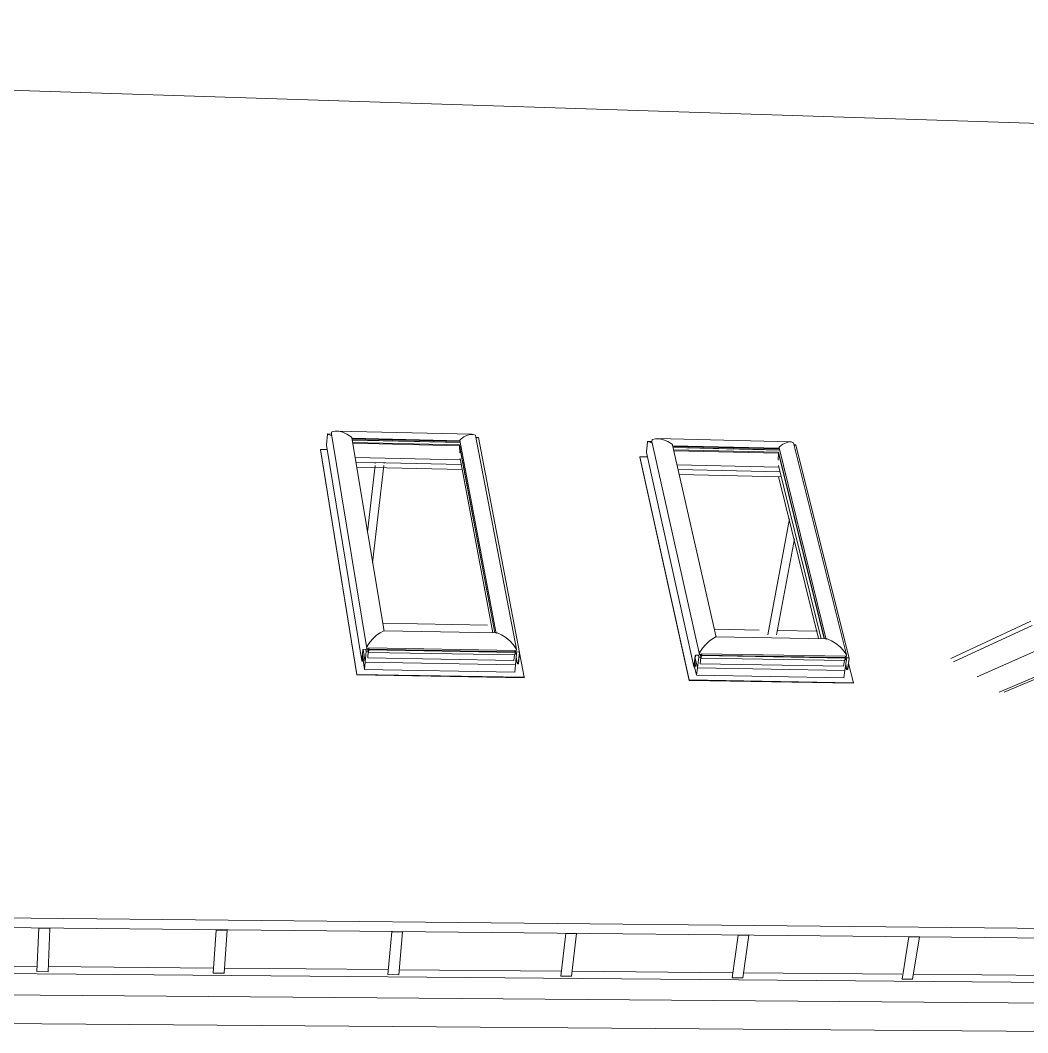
# Model space of a CAD drawing. Header units: inches. Extents: x 205 to 211, y -138 to -29.
# Drawn here: x 208.6042 to 208.7882, y -72.894 to -72.7092 of the extents above; entities that cross this region are included whole.
import ezdxf

# ---------------------------------------------------------------- set-up
doc = ezdxf.new("R2010")
doc.units = ezdxf.units.IN
doc.header["$MEASUREMENT"] = 0
for name, color, linetype, lineweight in [('A-GLAZ', 151, 'Continuous', 13), ('A-ROOF', 132, 'Continuous', 13), ('A-ROOF-OTLN', 132, 'Continuous', 9), ('A-WALL', 113, 'Continuous', 13), ('A-WALL-PATT', 111, 'Continuous', 13), ('I-WALL', 2, 'Continuous', 13), ('S-BEAM', 12, 'Continuous', 9)]:
    doc.layers.add(name, color=color, linetype=linetype, lineweight=lineweight)

# ---------------------------------------------------------------- blocks, each defined once
blk = doc.blocks.new('FP_116-160')
at = {"layer": 'A-WALL-PATT', "lineweight": 9}
for p, q in [((71.37744, -72.88453), (71.91509, -72.88888)), ((71.37767, -72.89005), (71.91505, -72.89398))]:
    blk.add_line(p, q, dxfattribs=at)

msp = doc.modelspace()

# ---------------------------------------------------------------- linework, layer by layer
at = {"layer": 'A-GLAZ', "lineweight": 9}
for p, q in [((208.66029, -72.78475), (208.66014, -72.7867)), ((208.66034, -72.7847), (208.66104, -72.78472)), ((208.66109, -72.78502), (208.66039, -72.78471)), ((208.6874, -72.78533), (208.68782, -72.78534)), ((208.68742, -72.78553), (208.68778, -72.78535)), ((208.68785, -72.78537), (208.69537, -72.82459)), ((208.66014, -72.7867), (208.66014, -72.78672)), ((208.66658, -72.8261), (208.66014, -72.78672)), ((208.71876, -72.78611), (208.71853, -72.78805)), ((208.71882, -72.78607), (208.71954, -72.78608)), ((208.71961, -72.7864), (208.71886, -72.78608)), ((208.74549, -72.78669), (208.74582, -72.7867)), ((208.74551, -72.78685), (208.74579, -72.7867)), ((208.74585, -72.78672), (208.75559, -72.82564)), ((208.72722, -72.82716), (208.71853, -72.78808)), ((208.66674, -72.82411), (208.66658, -72.82608)), ((208.66662, -72.82608), (208.66678, -72.82411)), ((208.66786, -72.82394), (208.66684, -72.82402)), ((208.66684, -72.82406), (208.66786, -72.82398)), ((208.69529, -72.82452), (208.69458, -72.82444)), ((208.69458, -72.82447), (208.69529, -72.82455)), ((208.69534, -72.82461), (208.69513, -72.82658)), ((208.69517, -72.82658), (208.69538, -72.82461)), ((208.6667, -72.82508), (208.66683, -72.8259)), ((208.66671, -72.82494), (208.66687, -72.82591)), ((208.66683, -72.8259), (208.66675, -72.8261)), ((208.66679, -72.82611), (208.66687, -72.82591)), ((208.66687, -72.82591), (208.66683, -72.8259)), ((208.69492, -72.82639), (208.69476, -72.82557)), ((208.69496, -72.82638), (208.69477, -72.82543)), ((208.69496, -72.82638), (208.69492, -72.82639)), ((208.69492, -72.82639), (208.69496, -72.8266)), ((208.695, -72.82659), (208.69496, -72.82638)), ((208.72747, -72.82517), (208.72722, -72.82713)), ((208.72726, -72.82713), (208.72751, -72.82517)), ((208.72736, -72.82638), (208.72748, -72.82694)), ((208.72737, -72.82628), (208.72752, -72.82695)), ((208.72863, -72.825), (208.72757, -72.82509)), ((208.72757, -72.82512), (208.72863, -72.82504)), ((208.75551, -72.82558), (208.75487, -72.8255)), ((208.75487, -72.82553), (208.75551, -72.82561)), ((208.75555, -72.82566), (208.75527, -72.82761)), ((208.75531, -72.82761), (208.75559, -72.82566)), ((208.72726, -72.82714), (208.72726, -72.82713)), ((208.72748, -72.82694), (208.72739, -72.82715)), ((208.72743, -72.82715), (208.72752, -72.82695)), ((208.72752, -72.82695), (208.72748, -72.82694)), ((208.7551, -72.82764), (208.75492, -72.82693)), ((208.75506, -72.82743), (208.75493, -72.82689)), ((208.7551, -72.82742), (208.75495, -72.82679)), ((208.7551, -72.82742), (208.75506, -72.82743)), ((208.75506, -72.82743), (208.7551, -72.82763)), ((208.75514, -72.82762), (208.7551, -72.82742)), ((208.75514, -72.82763), (208.75514, -72.82762))]:
    msp.add_line(p, q, dxfattribs=at)
at = {"layer": 'A-GLAZ'}
for p, q in [((208.66106, -72.78439), (208.66104, -72.78469)), ((208.66104, -72.78469), (208.66104, -72.78472)), ((208.66749, -72.82386), (208.66104, -72.78471)), ((208.66199, -72.78418), (208.6867, -72.78476)), ((208.66474, -72.78538), (208.67068, -72.82068)), ((208.66474, -72.78547), (208.68451, -72.78593)), ((208.68453, -72.78607), (208.66476, -72.78561)), ((208.68457, -72.78624), (208.66479, -72.78578)), ((208.68457, -72.78628), (208.6648, -72.78582)), ((208.68734, -72.78498), (208.69481, -72.82399)), ((208.71957, -72.78576), (208.71954, -72.78606)), ((208.72053, -72.78555), (208.74482, -72.78612)), ((208.65901, -72.78751), (208.659, -72.7876)), ((208.659, -72.7876), (208.66566, -72.82867)), ((208.66567, -72.82858), (208.65901, -72.78751)), ((208.65901, -72.78751), (208.66027, -72.78754)), ((208.68443, -72.7867), (208.66487, -72.78625)), ((208.68442, -72.78685), (208.6649, -72.7864)), ((208.68443, -72.7867), (208.68442, -72.78685)), ((208.69085, -72.821), (208.68442, -72.78685)), ((208.68442, -72.78685), (208.68444, -72.78814)), ((208.69088, -72.82101), (208.68443, -72.7867)), ((208.69113, -72.82111), (208.6845, -72.7859)), ((208.71954, -72.78606), (208.71954, -72.78608)), ((208.72823, -72.82493), (208.71954, -72.78608)), ((208.72333, -72.78673), (208.7313, -72.82177)), ((208.72335, -72.78684), (208.74277, -72.78729)), ((208.74278, -72.78742), (208.72338, -72.78697)), ((208.74282, -72.78759), (208.72342, -72.78714)), ((208.74283, -72.78763), (208.72342, -72.78718)), ((208.74265, -72.78805), (208.72352, -72.78761)), ((208.75138, -72.82221), (208.74275, -72.78726)), ((208.7454, -72.78633), (208.75507, -72.82503)), ((208.68454, -72.78943), (208.66533, -72.78899)), ((208.6905, -72.82099), (208.68453, -72.78916)), ((208.71734, -72.78885), (208.71733, -72.78894)), ((208.71733, -72.78894), (208.72633, -72.82969)), ((208.72634, -72.8296), (208.71734, -72.78885)), ((208.71734, -72.78885), (208.71872, -72.78888)), ((208.74263, -72.7882), (208.72356, -72.78776)), ((208.74263, -72.7882), (208.74259, -72.78947)), ((208.74265, -72.78805), (208.74263, -72.7882)), ((208.751, -72.82209), (208.74263, -72.7882)), ((208.75105, -72.82209), (208.74265, -72.78805)), ((208.68474, -72.7903), (208.66548, -72.78987)), ((208.68491, -72.79121), (208.66563, -72.79078)), ((208.74274, -72.79075), (208.72414, -72.79033)), ((208.74295, -72.79162), (208.72434, -72.7912)), ((208.75045, -72.82207), (208.74267, -72.79048)), ((208.74318, -72.79252), (208.72455, -72.7921)), ((208.67063, -72.82064), (208.69121, -72.82101)), ((208.73126, -72.82173), (208.75147, -72.82209)), ((208.66681, -72.82401), (208.6672, -72.82634)), ((208.6672, -72.82634), (208.66681, -72.82401)), ((208.66736, -72.82434), (208.6672, -72.82634)), ((208.66736, -72.82434), (208.66731, -72.82402)), ((208.66777, -72.82435), (208.66736, -72.82434)), ((208.66751, -72.82354), (208.66749, -72.82384)), ((208.66786, -72.8239), (208.66752, -72.82389)), ((208.66775, -72.82435), (208.66765, -72.82552)), ((208.66766, -72.82558), (208.66776, -72.82445)), ((208.66769, -72.82399), (208.66775, -72.82435)), ((208.66779, -72.82444), (208.66772, -72.82403)), ((208.66777, -72.82444), (208.66778, -72.82454)), ((208.66778, -72.82454), (208.66779, -72.82455)), ((208.6945, -72.82502), (208.66779, -72.82456)), ((208.66783, -72.82404), (208.6678, -72.82442)), ((208.6678, -72.82451), (208.66783, -72.82408)), ((208.66784, -72.82399), (208.69456, -72.82445)), ((208.66787, -72.82375), (208.66785, -72.82374)), ((208.66785, -72.82374), (208.66785, -72.82377)), ((208.66785, -72.82374), (208.69458, -72.82421)), ((208.66785, -72.82408), (208.66787, -72.82379)), ((208.66785, -72.82381), (208.66786, -72.82382)), ((208.66786, -72.82382), (208.66785, -72.82399)), ((208.69457, -72.82456), (208.66785, -72.82409)), ((208.69455, -72.82455), (208.69451, -72.82498)), ((208.6946, -72.82426), (208.69457, -72.82455)), ((208.69458, -72.82421), (208.6946, -72.82422)), ((208.69472, -72.82437), (208.69459, -72.82437)), ((208.69478, -72.82432), (208.69481, -72.82402)), ((208.69478, -72.82449), (208.69484, -72.82482)), ((208.69535, -72.82459), (208.69534, -72.82453)), ((208.72827, -72.82461), (208.72823, -72.82491)), ((208.6668, -72.82596), (208.66708, -72.8277)), ((208.6672, -72.82634), (208.66708, -72.8277)), ((208.6672, -72.82634), (208.69464, -72.82682)), ((208.69464, -72.82682), (208.6672, -72.82634)), ((208.66765, -72.82552), (208.66766, -72.82558)), ((208.69435, -72.82604), (208.66766, -72.82558)), ((208.69445, -72.82501), (208.69435, -72.82604)), ((208.69484, -72.82482), (208.69452, -72.82482)), ((208.69484, -72.82482), (208.69464, -72.82682)), ((208.69622, -72.82909), (208.69537, -72.82464)), ((208.72745, -72.82562), (208.72784, -72.82739)), ((208.72784, -72.82739), (208.72745, -72.82562)), ((208.72809, -72.82541), (208.72784, -72.82739)), ((208.72809, -72.82541), (208.72802, -72.82508)), ((208.7285, -72.82541), (208.72809, -72.82541)), ((208.72864, -72.82496), (208.72826, -72.82496)), ((208.72847, -72.82541), (208.72833, -72.82657)), ((208.72834, -72.82663), (208.72848, -72.82551)), ((208.72839, -72.82505), (208.72847, -72.82541)), ((208.72852, -72.8255), (208.72843, -72.8251)), ((208.72849, -72.8255), (208.72852, -72.8256)), ((208.72852, -72.8256), (208.72852, -72.82561)), ((208.75476, -72.82607), (208.72853, -72.82562)), ((208.72858, -72.82511), (208.72854, -72.82549)), ((208.72854, -72.82557), (208.72859, -72.82515)), ((208.72859, -72.82515), (208.72861, -72.82515)), ((208.7286, -72.82505), (208.75484, -72.82551)), ((208.72861, -72.82514), (208.72865, -72.82486)), ((208.72863, -72.82489), (208.72861, -72.82506)), ((208.75485, -72.82561), (208.72861, -72.82515)), ((208.72865, -72.82482), (208.72862, -72.8248)), ((208.72862, -72.8248), (208.72862, -72.82484)), ((208.72862, -72.8248), (208.75487, -72.82527)), ((208.72862, -72.82488), (208.72863, -72.82489)), ((208.75469, -72.82606), (208.75455, -72.82708)), ((208.75483, -72.82561), (208.75477, -72.82603)), ((208.75508, -72.82588), (208.75479, -72.82785)), ((208.75508, -72.82588), (208.75482, -72.82587)), ((208.7549, -72.82532), (208.75486, -72.8256)), ((208.75487, -72.82527), (208.75489, -72.82528)), ((208.75497, -72.82543), (208.75488, -72.82542)), ((208.755, -72.82555), (208.75508, -72.82588)), ((208.75503, -72.82538), (208.75507, -72.82508)), ((208.66708, -72.8277), (208.6945, -72.82816)), ((208.6945, -72.82816), (208.69464, -72.82682)), ((208.72733, -72.82718), (208.72767, -72.82872)), ((208.72784, -72.82739), (208.72767, -72.82872)), ((208.72784, -72.82739), (208.75479, -72.82785)), ((208.75479, -72.82785), (208.72784, -72.82739)), ((208.72833, -72.82657), (208.72834, -72.82663)), ((208.75455, -72.82708), (208.72834, -72.82663)), ((208.7546, -72.82918), (208.75479, -72.82785)), ((208.75634, -72.83011), (208.75546, -72.82657)), ((208.66567, -72.82858), (208.66566, -72.82867)), ((208.66566, -72.82867), (208.69621, -72.82919)), ((208.69622, -72.82909), (208.66567, -72.82858)), ((208.69621, -72.82919), (208.69622, -72.82909)), ((208.72634, -72.8296), (208.72633, -72.82969)), ((208.72633, -72.82969), (208.75633, -72.8302)), ((208.75634, -72.83011), (208.72634, -72.8296)), ((208.72767, -72.82872), (208.7546, -72.82918)), ((208.75633, -72.8302), (208.75634, -72.83011))]:
    msp.add_line(p, q, dxfattribs=at)
at = {"layer": 'A-GLAZ', "lineweight": 9}
for points in [[(208.66039, -72.78471, 0), (208.66036, -72.7847, 0), (208.66034, -72.7847, 0), (208.66032, -72.7847, 0), (208.6603, -72.78471, 0), (208.66029, -72.78473, 0), (208.66029, -72.78475, 0)], [(208.68778, -72.78535, 0), (208.6878, -72.78534, 0), (208.68782, -72.78534, 0)], [(208.68783, -72.78535, 0), (208.68784, -72.78536, 0), (208.68785, -72.78537, 0)], [(208.71886, -72.78608, 0), (208.71884, -72.78607, 0), (208.71881, -72.78607, 0), (208.71879, -72.78607, 0), (208.71877, -72.78608, 0), (208.71876, -72.78609, 0), (208.71876, -72.78611, 0)], [(208.74579, -72.7867, 0), (208.74581, -72.7867, 0), (208.74582, -72.7867, 0)], [(208.74583, -72.7867, 0), (208.74584, -72.78671, 0), (208.74585, -72.78672, 0)], [(208.71853, -72.78805, 0), (208.71853, -72.78807, 0), (208.71853, -72.78807, 0)], [(208.66684, -72.82402, 0), (208.66681, -72.82403, 0), (208.66679, -72.82404, 0), (208.66677, -72.82405, 0), (208.66676, -72.82407, 0), (208.66675, -72.82409, 0), (208.66674, -72.82411, 0)], [(208.66678, -72.82411, 0), (208.66678, -72.82409, 0), (208.66679, -72.82408, 0), (208.6668, -72.82407, 0), (208.66681, -72.82406, 0), (208.66683, -72.82406, 0), (208.66684, -72.82406, 0)], [(208.69538, -72.82461, 0), (208.69537, -72.82459, 0), (208.69537, -72.82457, 0), (208.69536, -72.82455, 0), (208.69534, -72.82454, 0), (208.69532, -72.82453, 0), (208.69529, -72.82452, 0)], [(208.69529, -72.82455, 0), (208.6953, -72.82456, 0), (208.69531, -72.82456, 0), (208.69532, -72.82457, 0), (208.69533, -72.82458, 0), (208.69534, -72.82459, 0), (208.69534, -72.82461, 0)], [(208.66658, -72.82608, 0), (208.66658, -72.82611, 0), (208.66659, -72.82613, 0), (208.6666, -72.82614, 0), (208.66662, -72.82616, 0), (208.66664, -72.82617, 0), (208.66666, -72.82618, 0), (208.66669, -72.82618, 0), (208.66672, -72.82617, 0), (208.66674, -72.82616, 0), (208.66676, -72.82615, 0), (208.66678, -72.82613, 0), (208.66679, -72.82611, 0)], [(208.66675, -72.8261, 0), (208.66674, -72.82611, 0), (208.66673, -72.82613, 0), (208.66672, -72.82613, 0), (208.6667, -72.82614, 0), (208.66669, -72.82614, 0), (208.66667, -72.82614, 0), (208.66666, -72.82614, 0), (208.66664, -72.82613, 0), (208.66663, -72.82612, 0), (208.66662, -72.82611, 0), (208.66662, -72.8261, 0), (208.66662, -72.82608, 0)], [(208.72757, -72.82509, 0), (208.72754, -72.82509, 0), (208.72752, -72.8251, 0), (208.7275, -72.82511, 0), (208.72749, -72.82513, 0), (208.72747, -72.82515, 0), (208.72747, -72.82517, 0)], [(208.72751, -72.82517, 0), (208.72751, -72.82516, 0), (208.72752, -72.82515, 0), (208.72753, -72.82514, 0), (208.72754, -72.82513, 0), (208.72755, -72.82512, 0), (208.72757, -72.82512, 0)], [(208.75559, -72.82566, 0), (208.75559, -72.82564, 0), (208.75559, -72.82562, 0), (208.75557, -72.8256, 0), (208.75556, -72.82559, 0), (208.75554, -72.82558, 0), (208.75551, -72.82558, 0)], [(208.75551, -72.82561, 0), (208.75552, -72.82561, 0), (208.75553, -72.82562, 0), (208.75554, -72.82563, 0), (208.75555, -72.82564, 0), (208.75555, -72.82565, 0), (208.75555, -72.82566, 0)], [(208.69496, -72.8266, 0), (208.69497, -72.82662, 0), (208.69498, -72.82663, 0), (208.695, -72.82665, 0), (208.69502, -72.82666, 0), (208.69505, -72.82666, 0), (208.69507, -72.82666, 0), (208.6951, -72.82666, 0), (208.69512, -72.82665, 0), (208.69514, -72.82664, 0), (208.69516, -72.82662, 0), (208.69517, -72.8266, 0), (208.69517, -72.82658, 0)], [(208.69513, -72.82658, 0), (208.69513, -72.82659, 0), (208.69512, -72.8266, 0), (208.69511, -72.82661, 0), (208.6951, -72.82662, 0), (208.69509, -72.82663, 0), (208.69507, -72.82663, 0), (208.69505, -72.82663, 0), (208.69504, -72.82663, 0), (208.69502, -72.82662, 0), (208.69501, -72.82661, 0), (208.695, -72.8266, 0), (208.695, -72.82659, 0)], [(208.72722, -72.82713, 0), (208.72722, -72.82715, 0), (208.72723, -72.82717, 0), (208.72724, -72.82719, 0), (208.72726, -72.8272, 0), (208.72728, -72.82721, 0), (208.7273, -72.82722, 0), (208.72733, -72.82722, 0), (208.72735, -72.82721, 0), (208.72738, -72.82721, 0), (208.7274, -72.82719, 0), (208.72742, -72.82717, 0), (208.72743, -72.82715, 0)], [(208.72739, -72.82715, 0), (208.72738, -72.82716, 0), (208.72737, -72.82717, 0), (208.72736, -72.82718, 0), (208.72735, -72.82718, 0), (208.72733, -72.82719, 0), (208.72731, -72.82719, 0), (208.7273, -72.82718, 0), (208.72729, -72.82718, 0), (208.72727, -72.82717, 0), (208.72727, -72.82715, 0)], [(208.7551, -72.82763, 0), (208.7551, -72.82765, 0), (208.75512, -72.82767, 0), (208.75513, -72.82768, 0), (208.75516, -72.82769, 0), (208.75518, -72.8277, 0), (208.7552, -72.8277, 0), (208.75523, -72.82769, 0), (208.75525, -72.82768, 0), (208.75527, -72.82767, 0), (208.75529, -72.82765, 0), (208.7553, -72.82763, 0), (208.75531, -72.82761, 0)], [(208.75527, -72.82761, 0), (208.75527, -72.82762, 0), (208.75526, -72.82764, 0), (208.75525, -72.82765, 0), (208.75523, -72.82766, 0), (208.75522, -72.82766, 0), (208.7552, -72.82767, 0), (208.75519, -72.82767, 0), (208.75517, -72.82766, 0), (208.75516, -72.82766, 0), (208.75515, -72.82765, 0), (208.75514, -72.82764, 0)]]:
    msp.add_polyline3d(points, dxfattribs=at)
at = {"layer": 'A-GLAZ'}
for points in [[(208.6611, -72.78433, 0), (208.66108, -72.78434, 0), (208.66107, -72.78436, 0), (208.66106, -72.78439, 0)], [(208.66462, -72.78522, 0), (208.66386, -72.78474, 0), (208.66309, -72.7844, 0), (208.66235, -72.78421, 0), (208.66168, -72.78419, 0), (208.6611, -72.78433, 0)], [(208.66474, -72.7854, 0), (208.66473, -72.78536, 0), (208.66472, -72.78532, 0), (208.66469, -72.78529, 0), (208.66466, -72.78525, 0), (208.66462, -72.78522, 0)], [(208.6845, -72.7859, 0), (208.68449, -72.78589, 0), (208.6845, -72.78586, 0), (208.6845, -72.78582, 0), (208.68452, -72.78579, 0), (208.68455, -72.78575, 0), (208.68458, -72.78571, 0), (208.68461, -72.78568, 0)], [(208.68461, -72.78568, 0), (208.68523, -72.78524, 0), (208.68585, -72.78493, 0), (208.68642, -72.78477, 0), (208.68692, -72.78478, 0), (208.68732, -72.78494, 0)], [(208.68732, -72.78494, 0), (208.68733, -72.78496, 0), (208.68734, -72.78498, 0)], [(208.71962, -72.7857, 0), (208.71959, -72.78571, 0), (208.71958, -72.78573, 0), (208.71957, -72.78576, 0)], [(208.72322, -72.78658, 0), (208.72245, -72.7861, 0), (208.72167, -72.78577, 0), (208.72091, -72.78558, 0), (208.72022, -72.78556, 0), (208.71962, -72.7857, 0)], [(208.72333, -72.78673, 0), (208.72331, -72.78669, 0), (208.72329, -72.78665, 0), (208.72326, -72.78661, 0), (208.72322, -72.78658, 0)], [(208.74275, -72.78727, 0), (208.74275, -72.78724, 0), (208.74275, -72.78721, 0), (208.74276, -72.78718, 0), (208.74278, -72.78714, 0), (208.7428, -72.7871, 0), (208.74283, -72.78707, 0), (208.74286, -72.78704, 0)], [(208.74286, -72.78704, 0), (208.74346, -72.78659, 0), (208.74403, -72.78629, 0), (208.74456, -72.78613, 0), (208.74502, -72.78614, 0), (208.74538, -72.7863, 0)], [(208.74538, -72.7863, 0), (208.74539, -72.78631, 0), (208.7454, -72.78633, 0)], [(208.67058, -72.82065, 0), (208.66994, -72.82098, 0), (208.66928, -72.82145, 0), (208.66864, -72.82204, 0), (208.66805, -72.82271, 0), (208.66755, -72.82344, 0)], [(208.67063, -72.82064, 0), (208.67062, -72.82064, 0), (208.67058, -72.82065, 0)], [(208.69127, -72.82102, 0), (208.69123, -72.82101, 0), (208.69121, -72.82101, 0)], [(208.69478, -72.82392, 0), (208.69425, -72.82318, 0), (208.6936, -72.82248, 0), (208.69286, -72.82187, 0), (208.69207, -72.82138, 0), (208.69127, -72.82102, 0)], [(208.73121, -72.82174, 0), (208.73061, -72.82207, 0), (208.72998, -72.82254, 0), (208.72937, -72.82312, 0), (208.7288, -72.82379, 0), (208.72831, -72.82451, 0)], [(208.73126, -72.82173, 0), (208.73124, -72.82173, 0), (208.73121, -72.82174, 0)], [(208.75153, -72.8221, 0), (208.75149, -72.82209, 0), (208.75147, -72.82209, 0)], [(208.75505, -72.82498, 0), (208.75453, -72.82424, 0), (208.75389, -72.82356, 0), (208.75315, -72.82295, 0), (208.75235, -72.82246, 0), (208.75153, -72.8221, 0)], [(208.66749, -72.82384, 0), (208.66749, -72.82386, 0), (208.6675, -72.82388, 0), (208.66751, -72.82389, 0), (208.66753, -72.82389, 0)], [(208.66755, -72.82344, 0), (208.66753, -72.82347, 0), (208.66752, -72.82351, 0), (208.66751, -72.82354, 0)], [(208.66776, -72.82445, 0), (208.66776, -72.82444, 0), (208.66776, -72.82443, 0), (208.66776, -72.82443, 0)], [(208.66776, -72.82443, 0), (208.66776, -72.82443, 0), (208.66777, -72.82444, 0)], [(208.6678, -72.82442, 0), (208.66779, -72.82443, 0), (208.66779, -72.82444, 0), (208.66779, -72.82445, 0), (208.66779, -72.82445, 0), (208.66779, -72.82444, 0), (208.66779, -72.82444, 0)], [(208.66779, -72.82456, 0), (208.66779, -72.82455, 0), (208.66779, -72.82455, 0), (208.6678, -72.82453, 0), (208.6678, -72.82451, 0)], [(208.66784, -72.82399, 0), (208.66783, -72.824, 0), (208.66783, -72.82402, 0), (208.66783, -72.82404, 0)], [(208.66785, -72.82399, 0), (208.66784, -72.82399, 0), (208.66784, -72.82398, 0)], [(208.66785, -72.82377, 0), (208.66785, -72.82378, 0), (208.66785, -72.82378, 0), (208.66785, -72.82379, 0), (208.66785, -72.8238, 0), (208.66785, -72.8238, 0), (208.66785, -72.82381, 0), (208.66785, -72.82381, 0), (208.66785, -72.82381, 0), (208.66785, -72.82381, 0)], [(208.66785, -72.82409, 0), (208.66785, -72.82409, 0), (208.66785, -72.82409, 0), (208.66785, -72.82408, 0), (208.66785, -72.82408, 0)], [(208.66787, -72.82379, 0), (208.66787, -72.82378, 0), (208.66787, -72.82378, 0), (208.66787, -72.82377, 0), (208.66787, -72.82377, 0), (208.66787, -72.82376, 0), (208.66787, -72.82376, 0), (208.66787, -72.82375, 0), (208.66787, -72.82375, 0), (208.66787, -72.82375, 0)], [(208.69457, -72.82455, 0), (208.69457, -72.82455, 0), (208.69457, -72.82456, 0), (208.69457, -72.82456, 0), (208.69457, -72.82456, 0)], [(208.6946, -72.82422, 0), (208.6946, -72.82422, 0), (208.6946, -72.82422, 0), (208.6946, -72.82423, 0), (208.6946, -72.82423, 0), (208.6946, -72.82424, 0), (208.6946, -72.82424, 0), (208.6946, -72.82425, 0), (208.6946, -72.82425, 0), (208.6946, -72.82426, 0)], [(208.69471, -72.82437, 0), (208.69474, -72.82437, 0), (208.69476, -72.82436, 0), (208.69477, -72.82434, 0), (208.69478, -72.82432, 0)], [(208.69481, -72.82402, 0), (208.69481, -72.82399, 0), (208.6948, -72.82395, 0), (208.69478, -72.82392, 0)], [(208.72831, -72.82451, 0), (208.72829, -72.82454, 0), (208.72828, -72.82458, 0), (208.72827, -72.82461, 0)], [(208.69451, -72.82498, 0), (208.69451, -72.825, 0), (208.6945, -72.82501, 0), (208.6945, -72.82502, 0), (208.6945, -72.82502, 0)], [(208.72823, -72.82491, 0), (208.72823, -72.82493, 0), (208.72823, -72.82493, 0)], [(208.72824, -72.82495, 0), (208.72825, -72.82495, 0), (208.72827, -72.82496, 0)], [(208.72848, -72.82551, 0), (208.72848, -72.8255, 0), (208.72849, -72.82549, 0), (208.72849, -72.82549, 0)], [(208.72849, -72.82549, 0), (208.72849, -72.82549, 0), (208.72849, -72.8255, 0)], [(208.72854, -72.82549, 0), (208.72853, -72.8255, 0), (208.72853, -72.8255, 0), (208.72853, -72.82551, 0), (208.72853, -72.82551, 0), (208.72853, -72.8255, 0), (208.72852, -72.8255, 0)], [(208.72852, -72.82561, 0), (208.72853, -72.82561, 0), (208.72853, -72.82561, 0), (208.72854, -72.82559, 0), (208.72854, -72.82557, 0)], [(208.7286, -72.82505, 0), (208.72859, -72.82507, 0), (208.72859, -72.82508, 0), (208.72858, -72.82511, 0)], [(208.72861, -72.82506, 0), (208.72861, -72.82505, 0), (208.7286, -72.82505, 0)], [(208.72861, -72.82515, 0), (208.72861, -72.82515, 0), (208.72861, -72.82515, 0), (208.72861, -72.82515, 0), (208.72861, -72.82514, 0)], [(208.72862, -72.82484, 0), (208.72862, -72.82485, 0), (208.72862, -72.82485, 0), (208.72862, -72.82486, 0), (208.72862, -72.82486, 0), (208.72862, -72.82487, 0), (208.72862, -72.82487, 0), (208.72862, -72.82488, 0), (208.72862, -72.82488, 0), (208.72862, -72.82488, 0)], [(208.72865, -72.82486, 0), (208.72865, -72.82485, 0), (208.72865, -72.82484, 0), (208.72865, -72.82484, 0), (208.72865, -72.82483, 0), (208.72865, -72.82483, 0), (208.72865, -72.82482, 0), (208.72865, -72.82482, 0), (208.72865, -72.82482, 0), (208.72865, -72.82482, 0)], [(208.75477, -72.82603, 0), (208.75477, -72.82605, 0), (208.75476, -72.82606, 0), (208.75476, -72.82607, 0), (208.75475, -72.82607, 0)], [(208.75486, -72.8256, 0), (208.75486, -72.82561, 0), (208.75485, -72.82561, 0), (208.75485, -72.82561, 0), (208.75485, -72.82561, 0)], [(208.75489, -72.82528, 0), (208.7549, -72.82528, 0), (208.7549, -72.82528, 0), (208.7549, -72.82528, 0), (208.7549, -72.82529, 0), (208.7549, -72.82529, 0), (208.7549, -72.8253, 0), (208.7549, -72.82531, 0), (208.7549, -72.82531, 0), (208.7549, -72.82532, 0)], [(208.75496, -72.82542, 0), (208.75499, -72.82542, 0), (208.75501, -72.82541, 0), (208.75502, -72.8254, 0), (208.75503, -72.82538, 0)], [(208.75507, -72.82508, 0), (208.75507, -72.82505, 0), (208.75507, -72.82501, 0), (208.75505, -72.82498, 0)]]:
    msp.add_polyline3d(points, dxfattribs=at)
at = {"layer": 'A-ROOF'}
for p, q in [((208.20753, -72.70919), (208.81408, -72.72881)), ((208.15656, -72.86851), (208.83911, -72.87544)), ((208.8391, -72.87716), (208.15666, -72.87041))]:
    msp.add_line(p, q, dxfattribs=at)
at = {"layer": 'A-ROOF-OTLN'}
for p, q in [((208.77413, -72.82565), (208.78874, -72.81888)), ((208.789, -72.81967), (208.77459, -72.8263)), ((208.79264, -72.82294), (208.77891, -72.829)), ((208.79408, -72.82711), (208.78297, -72.83182)), ((208.79483, -72.82722), (208.78389, -72.83184)), ((208.84176, -72.88525), (208.15954, -72.87934)), ((208.57681, -72.88163), (208.60723, -72.8819)), ((208.60931, -72.88191), (208.63942, -72.88218)), ((208.64151, -72.8822), (208.67131, -72.88246)), ((208.6734, -72.88248), (208.7029, -72.88274)), ((208.70499, -72.88276), (208.73419, -72.88302)), ((208.73629, -72.88304), (208.76519, -72.88329)), ((208.7673, -72.88331), (208.79591, -72.88357))]:
    msp.add_line(p, q, dxfattribs=at)
at = {"layer": 'I-WALL'}
for p, q in [((208.68954, -72.81959), (208.67036, -72.81924)), ((208.73912, -72.82049), (208.73108, -72.82034)), ((208.74976, -72.82068), (208.74242, -72.82055))]:
    msp.add_line(p, q, dxfattribs=at)
at = {"layer": 'S-BEAM'}
for p, q in [((208.66758, -72.80254), (208.66898, -72.79044)), ((208.66852, -72.80819), (208.67061, -72.79047)), ((208.66903, -72.79006), (208.66904, -72.78999)), ((208.67065, -72.7901), (208.67066, -72.79003)), ((208.74994, -72.822), (208.74268, -72.79245)), ((208.74072, -72.82133), (208.74469, -72.80019)), ((208.74227, -72.82136), (208.74558, -72.80382)), ((208.60759, -72.87491), (208.60725, -72.88282)), ((208.60962, -72.87493), (208.60759, -72.87491)), ((208.60928, -72.88284), (208.60962, -72.87493)), ((208.63997, -72.87523), (208.63945, -72.8831)), ((208.64198, -72.87525), (208.63997, -72.87523)), ((208.64145, -72.88312), (208.64198, -72.87525)), ((208.67204, -72.87554), (208.67134, -72.88338)), ((208.67403, -72.87556), (208.67204, -72.87554)), ((208.67332, -72.8834), (208.67403, -72.87556)), ((208.70381, -72.87586), (208.70293, -72.88366)), ((208.70578, -72.87588), (208.70381, -72.87586)), ((208.70489, -72.88368), (208.70578, -72.87588)), ((208.73528, -72.87617), (208.73422, -72.88393)), ((208.73723, -72.87619), (208.73528, -72.87617)), ((208.73617, -72.88395), (208.73723, -72.87619)), ((208.76645, -72.87648), (208.76523, -72.8842)), ((208.76839, -72.8765), (208.76645, -72.87648)), ((208.76715, -72.88422), (208.76839, -72.8765)), ((208.60725, -72.88282), (208.60724, -72.88269)), ((208.60725, -72.88282), (208.60928, -72.88284)), ((208.63945, -72.8831), (208.63943, -72.88297)), ((208.63945, -72.8831), (208.64145, -72.88312)), ((208.67134, -72.88338), (208.67131, -72.88325)), ((208.67134, -72.88338), (208.67332, -72.8834)), ((208.70293, -72.88366), (208.7029, -72.88352)), ((208.70293, -72.88366), (208.70489, -72.88368)), ((208.73422, -72.88393), (208.73419, -72.8838)), ((208.73422, -72.88393), (208.73617, -72.88395)), ((208.76523, -72.8842), (208.76519, -72.88407)), ((208.76523, -72.8842), (208.76715, -72.88422))]:
    msp.add_line(p, q, dxfattribs=at)

# ---------------------------------------------------------------- block references
at = {"layer": 'A-WALL', "lineweight": 9}
msp.add_blockref('FP_116-160', (136.91191, 0), dxfattribs=at)

doc.saveas('drawing.dxf')
